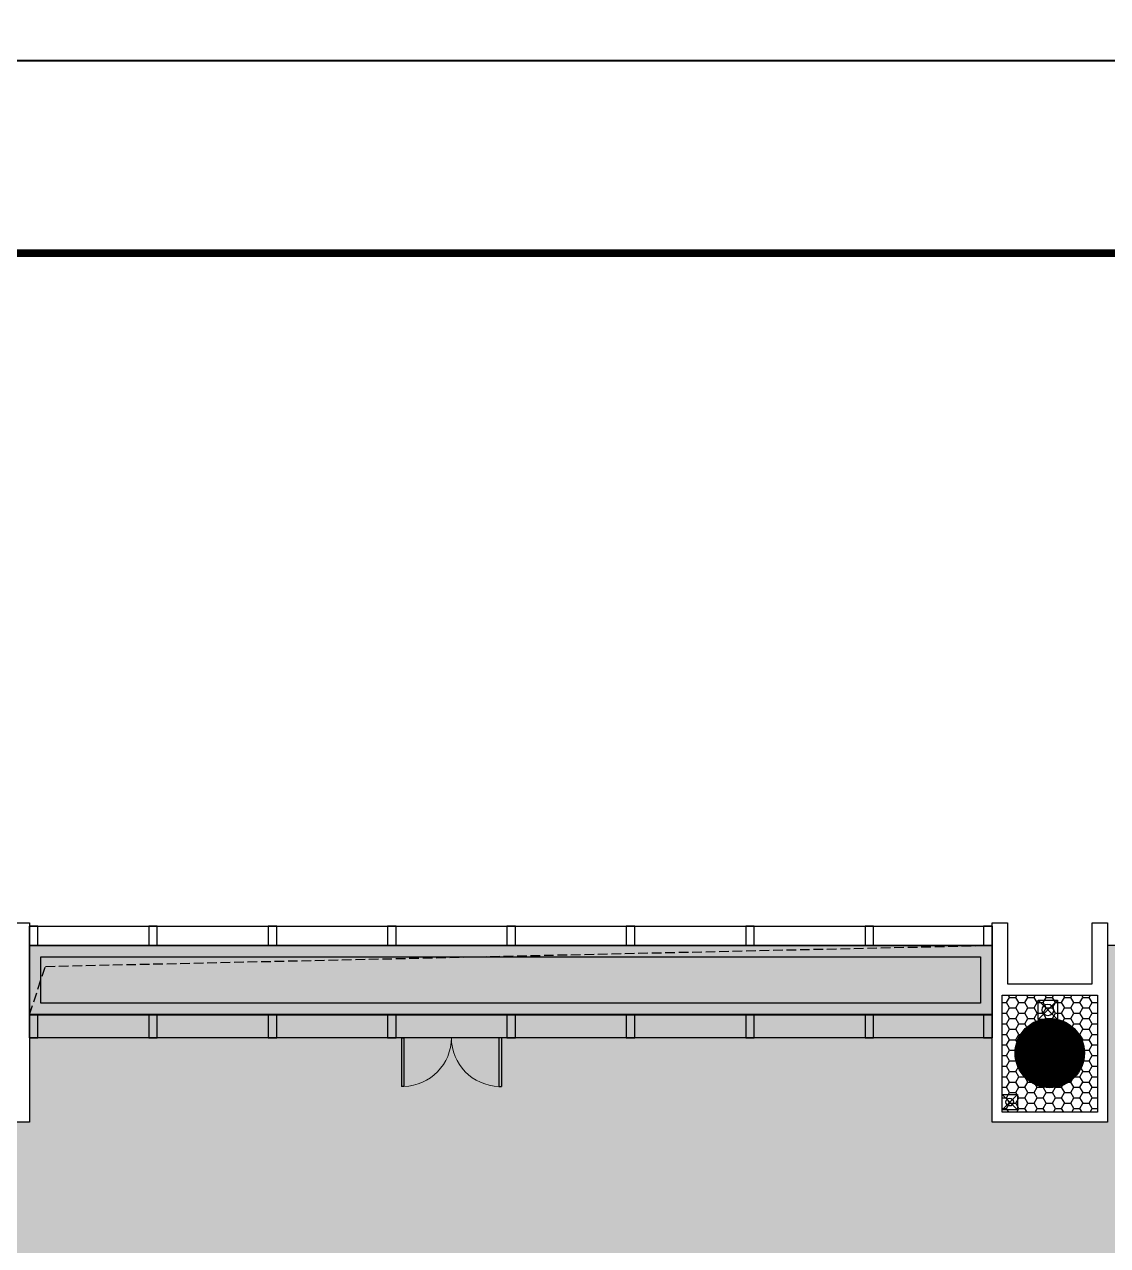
# Model space of a CAD drawing. Extents: x -284868 to 304789, y -137694 to 137894.
# Drawn here: x -66272 to -52207, y -68988 to -53123 of the extents above; entities that cross this region are included whole.
import ezdxf

# ---------------------------------------------------------------- set-up
doc = ezdxf.new("R2010")
doc.units = 0
doc.linetypes.add('DASH', pattern=[0.35, 0.25, -0.1])
doc.layers.get('0').update_dxf_attribs({"linetype": 'CONTINUOUS'})
for name, color, linetype in [('0-建筑外轮廓', 8, 'CONTINUOUS'), ('0-建筑柱体', 251, 'CONTINUOUS'), ('0-消防栓(给排水)', 9, 'CONTINUOUS'), ('0-窗', 11, 'CONTINUOUS'), ('0-非设计区域', 251, 'CONTINUOUS'), ('P-门扇', 6, 'CONTINUOUS'), ('TEL_TITLE', 7, 'CONTINUOUS')]:
    doc.layers.add(name, color=color, linetype=linetype)

# ---------------------------------------------------------------- blocks, each defined once
blk = doc.blocks.new('_YZH')
at = {"const_width": 0.5}
blk.add_lwpolyline([(-0.25, 0, 1), (0.25, 0, 1)], format="xyb", close=True, dxfattribs=at)
at = {"color": 4}
blk.add_circle((0, 0), 0.5, dxfattribs=at)
blk = doc.blocks.new('sgASGHHHH')
at = {"xscale": 900, "yscale": 900, "zscale": 900}
blk.add_blockref('_YZH', (-94646, -884824), dxfattribs=at)
blk = doc.blocks.new('dhdhjdlll')
for points in [[(94617, -890022), (94727, -890022), (94727, -889772), (94617, -889772)], [(94617, -891222), (94727, -891222), (94727, -890922), (94617, -890922)]]:
    blk.add_lwpolyline(points, close=True)
blk = doc.blocks.new('tynyc3')
for points in [[(94617, -889772), (107117, -889772), (107117, -890022), (94617, -890022)], [(94617, -890922), (107117, -890922), (107117, -891222), (94617, -891222)]]:
    blk.add_lwpolyline(points, close=True)
for p in [(0, 0), (1550, 0), (3100, 0), (4650, 0), (6200, 0), (7750, 0), (9300, 0), (10850, 0), (12390, 0)]:
    blk.add_blockref('dhdhjdlll', p)
blk = doc.blocks.new('$DorLib2D$00000002')
for p, q in [((-0.5, 0), (-0.5, 0.4875)), ((-0.475, 0.4875), (-0.5, 0.4875)), ((-0.475, 0), (-0.475, 0.4875)), ((0.475, 0), (0.475, 0.4875)), ((0.475, 0.4875), (0.5, 0.4875)), ((0.5, 0), (0.5, 0.4875)), ((-0.5, 0), (-0.475, 0)), ((0.5, 0), (0.475, 0))]:
    blk.add_line(p, q)
at = {"lineweight": 13}
for centre, start, end in [((-0.4875, 0), 0, 88.53072), ((0.4875, 0), 91.46928, 180)]:
    blk.add_arc(centre, 0.4875, start, end, dxfattribs=at)
blk = doc.blocks.new('A$C10332E08')
for p, q in [((250, 0), (0, 250)), ((250, 250), (0, 0))]:
    blk.add_line(p, q)
blk.add_lwpolyline([(0, 250), (250, 250), (250, 0), (0, 0)], close=True)
blk = doc.blocks.new('A$C2AC726D9')
for centre, radius in [((25025, 709), 75), ((24530, -489), 50)]:
    blk.add_circle(centre, radius)
at = {"rotation": 270}
blk.add_blockref('A$C10332E08', (24900, 834), dxfattribs=at)
at = {"xscale": 0.8, "yscale": 0.8, "zscale": 0.8, "rotation": 270}
blk.add_blockref('A$C10332E08', (24430, -389), dxfattribs=at)

msp = doc.modelspace()

# ---------------------------------------------------------------- hatches: boundary and pattern name
at = {"layer": '0-建筑外轮廓'}
h = msp.add_hatch(dxfattribs=at)
h.set_pattern_fill('HONEY', color=251, scale=50)
h.set_pattern_definition([(0, (-146823.17, 679936.08), (119.0625, 68.74075), [79.375, -158.75]), (120, (-146823.17, 679936.08), (-119.062486, 68.7407746), [79.375, -158.75]), (60, (-146823.17, 679936.08), (1.4e-05, 137.4815246), [-158.75, 79.375])])
h.paths.add_polyline_path([(-53577, -65736), (-52337, -65736), (-52337, -67255), (-53577, -67255)])
at = {"layer": '0-非设计区域', "ltscale": 3}
h = msp.add_hatch(dxfattribs=at)
h.set_pattern_fill('ANGLE', color=256, scale=100)
h.set_pattern_definition([(0, (-492507.45, 278012.8), (0, 698.5), [508, -190.5]), (90, (-492507.45, 278012.8), (-698.5, 4e-14), [508, -190.5])])
h.paths.add_polyline_path([(-66857, -67386), (-66857, -75488), (-69157, -75488), (-69157, -94382), (-67357, -94382), (-67357, -95588), (-57757, -95588), (-57757, -99388), (-61307, -99388), (-61307, -99688), (-67357, -99688), (-67357, -103688), (-58357, -103688), (-58357, -106368), (-53057, -106368), (-53057, -117136), (-52207, -117136), (-52207, -118589), (-41206, -118589), (-41206, -65088), (-52207, -65088), (-52207, -67386), (-53707, -67386), (-53707, -65088), (-66207, -65088), (-66207, -67386)])

# ---------------------------------------------------------------- linework, layer by layer
at = {"layer": '0-建筑外轮廓', "color": 42}
for points in [[(-67707, -67386), (-67707, -64796), (-67507, -64796), (-67507, -65586), (-66407, -65586), (-66407, -64796), (-66207, -64796), (-66207, -67386)], [(-53707, -67386), (-53707, -64796), (-53507, -64796), (-53507, -65586), (-52407, -65586), (-52407, -64796), (-52207, -64796), (-52207, -67386)], [(-53577, -65736), (-52337, -65736), (-52337, -67255), (-53577, -67255)]]:
    msp.add_lwpolyline(points, close=True, dxfattribs=at)
at = {"layer": '0-建筑外轮廓', "color": 251}
msp.add_lwpolyline([(-53577, -67256), (-53577, -65736), (-52337, -65736), (-52337, -67256)], close=True, dxfattribs=at)
at = {"layer": '0-窗', "color": 6, "linetype": 'DASH', "ltscale": 500}
msp.add_lwpolyline([(-66207, -65988), (-65998, -65361), (-53707, -65088)], dxfattribs=at)
at = {"layer": '0-窗'}
for points in [[(-66207, -65088), (-53707, -65088), (-53707, -65988), (-66207, -65988)], [(-53857, -65838), (-66057, -65838), (-66057, -65238), (-53857, -65238)]]:
    msp.add_lwpolyline(points, close=True, dxfattribs=at)
at = {"layer": '0-非设计区域', "ltscale": 3}
msp.add_lwpolyline([(-41206, -118589), (-41206, -65088), (-52207, -65088), (-52207, -67386), (-53707, -67386), (-53707, -65088), (-66207, -65088), (-66207, -67386), (-66857, -67386), (-66857, -75488), (-69157, -75488), (-69157, -94382), (-67357, -94382), (-67357, -95588), (-57757, -95588), (-57757, -99388)], dxfattribs=at)
at = {"layer": 'TEL_TITLE'}
for points in [[(-91347, -53598), (-31947, -53598), (-31947, 30502), (-91347, 30502)], [(-91347, -137694), (-31947, -137694), (-31947, -53594), (-91347, -53594)]]:
    msp.add_lwpolyline(points, close=True, dxfattribs=at)
at = {"layer": 'TEL_TITLE', "const_width": 100}
msp.add_lwpolyline([(-90347, -136694), (-32947, -136694), (-32947, -56094), (-90347, -56094)], close=True, dxfattribs=at)

# ---------------------------------------------------------------- block references
at = {"layer": '0-建筑柱体'}
msp.add_blockref('sgASGHHHH', (41689, 818336), dxfattribs=at)
at = {"layer": '0-消防栓(给排水)', "color": 0}
msp.add_blockref('A$C2AC726D9', (-78007, -66636), dxfattribs=at)
at = {"layer": '0-窗'}
msp.add_blockref('tynyc3', (-160823, 824933), dxfattribs=at)
at = {"layer": 'P-门扇', "xscale": 1300, "yscale": -1300, "zscale": 100}
msp.add_blockref('$DorLib2D$00000002', (-60727, -66288), dxfattribs=at)

doc.saveas('drawing.dxf')
